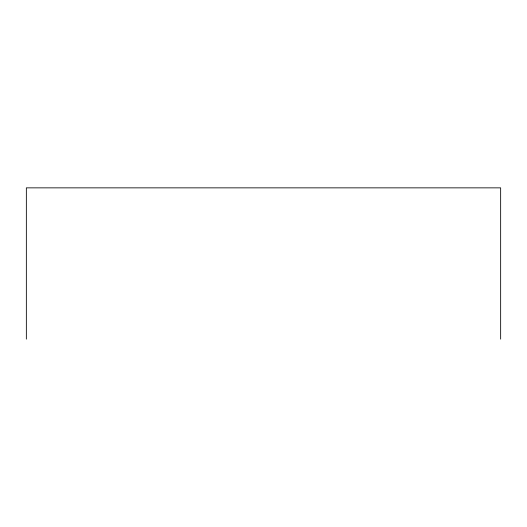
<?xml version="1.0" encoding="UTF-8"?>
<svg xmlns="http://www.w3.org/2000/svg" width="527" height="527" viewBox="0 0 527 527"><rect width="100%" height="100%" fill="white"/><g stroke="black" fill="none" stroke-linecap="round" stroke-linejoin="round"><path stroke-width="0.79" d="M500.65 339.144L500.65 187.856L26.35 187.856L26.35 339.144"/></g></svg>
